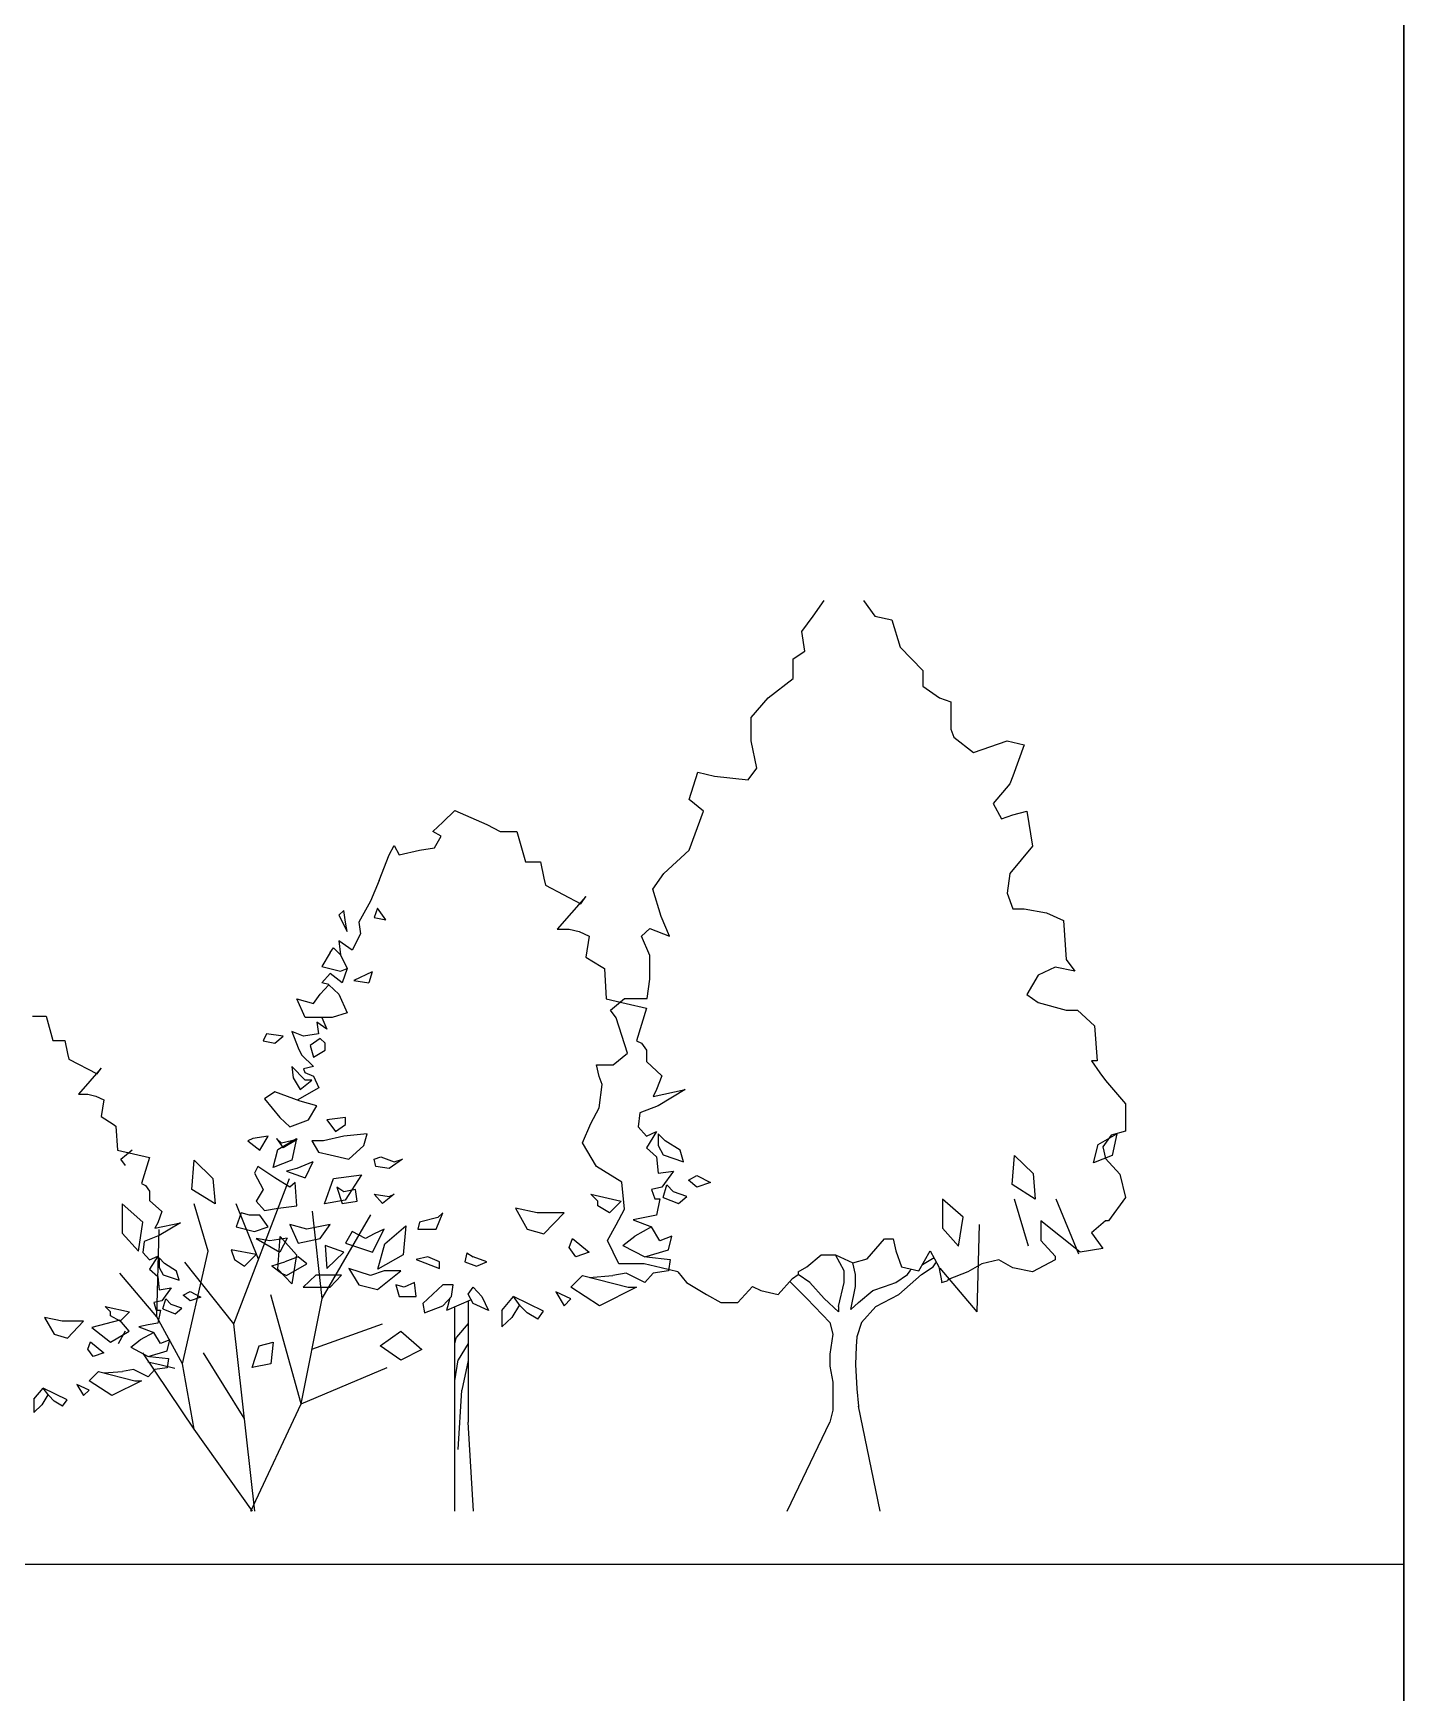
# Model space of a CAD drawing. Header units: millimetres. Extents: x 87938 to 265635, y 330093 to 434310.
# Drawn here: x 254526 to 265635, y 380481 to 393938 of the extents above; entities that cross this region are included whole.
import ezdxf

# ---------------------------------------------------------------- set-up
doc = ezdxf.new("R2010")
doc.units = ezdxf.units.MM
doc.layers.add('www.cad-blocks.net', color=7, linetype='Continuous')

# ---------------------------------------------------------------- blocks, each defined once
blk = doc.blocks.new('A$C0FE87C1D')
for p, q in [((16412, 7689), (16503, 7816)), ((16822, 7816), (16913, 7689)), ((16321, 7563), (16412, 7689)), ((16913, 7689), (17050, 7658)), ((16344, 7405), (16321, 7563)), ((17050, 7658), (17119, 7436)), ((16252, 7341), (16344, 7405)), ((17119, 7436), (17301, 7247)), ((16252, 7183), (16252, 7341)), ((16047, 7025), (16252, 7183)), ((17301, 7247), (17301, 7120)), ((15910, 6866), (16047, 7025)), ((17301, 7120), (17438, 7025)), ((17438, 7025), (17529, 6993)), ((15910, 6677), (15910, 6866)), ((17529, 6993), (17529, 6772)), ((17529, 6772), (17552, 6708)), ((15956, 6455), (15910, 6677)), ((17552, 6708), (17712, 6582)), ((17712, 6582), (17985, 6677)), ((17985, 6677), (18122, 6645)), ((18122, 6645), (18031, 6392)), ((15409, 6202), (15477, 6424)), ((15477, 6424), (15614, 6392)), ((15614, 6392), (15887, 6360)), ((15887, 6360), (15956, 6455)), ((18008, 6329), (17871, 6170)), ((18031, 6392), (18008, 6329)), ((15523, 6107), (15409, 6202)), ((13412, 6017), (13508, 6112)), ((13508, 6112), (13767, 5998)), ((15409, 5791), (15523, 6107)), ((17871, 6170), (17939, 6044)), ((17939, 6044), (18031, 6076)), ((18031, 6076), (18145, 6107)), ((18145, 6107), (18190, 5822)), ((13331, 5942), (13412, 6017)), ((13399, 5904), (13331, 5942)), ((13767, 5998), (13876, 5942)), ((13876, 5942), (14012, 5942)), ((14012, 5942), (14080, 5697)), ((12976, 5753), (13017, 5829)), ((13017, 5829), (13058, 5753)), ((13058, 5753), (13221, 5791)), ((13221, 5791), (13344, 5810)), ((13344, 5810), (13399, 5904)), ((15203, 5601), (15409, 5791)), ((18190, 5822), (18008, 5601)), ((12895, 5546), (12976, 5753)), ((14080, 5697), (14203, 5697)), ((14203, 5697), (14230, 5565)), ((12895, 5546), (12826, 5376)), ((14230, 5565), (14244, 5508)), ((15112, 5474), (15203, 5601)), ((18008, 5601), (17985, 5442)), ((14244, 5508), (14530, 5357)), ((14571, 5414), (14339, 5150)), ((14530, 5357), (14571, 5414)), ((15180, 5253), (15112, 5474)), ((17985, 5442), (18031, 5316)), ((12608, 5301), (12567, 5263)), ((12567, 5263), (12636, 5131)), ((12622, 5207), (12608, 5301)), ((12826, 5376), (12731, 5207)), ((12881, 5320), (12854, 5244)), ((12949, 5225), (12881, 5320)), ((15249, 5094), (15180, 5253)), ((18031, 5316), (18122, 5316)), ((18122, 5316), (18304, 5284)), ((18304, 5284), (18441, 5221)), ((12636, 5131), (12622, 5207)), ((12731, 5207), (12745, 5112)), ((12854, 5244), (12949, 5225)), ((14339, 5150), (14435, 5150)), ((14435, 5150), (14517, 5131)), ((14517, 5131), (14598, 5094)), ((15021, 5094), (15089, 5157)), ((15089, 5157), (15249, 5094)), ((18441, 5221), (18464, 4905)), ((12499, 4962), (12526, 4999)), ((12581, 4943), (12526, 4999)), ((12567, 5056), (12581, 4943)), ((12676, 4980), (12567, 5056)), ((12745, 5112), (12676, 4980)), ((14598, 5094), (14571, 4924)), ((15089, 4936), (15021, 5094)), ((12499, 4962), (12431, 4848)), ((12431, 4848), (12581, 4811)), ((12581, 4943), (12636, 4830)), ((14571, 4924), (14694, 4848)), ((14694, 4848), (14721, 4830)), ((15089, 4746), (15089, 4936)), ((18464, 4905), (18533, 4809)), ((12499, 4792), (12431, 4716)), ((12488, 4701), (12431, 4716)), ((12595, 4716), (12499, 4792)), ((12581, 4811), (12636, 4830)), ((12636, 4830), (12595, 4716)), ((12838, 4804), (12690, 4735)), ((12690, 4735), (12812, 4716)), ((12838, 4804), (12812, 4716)), ((14721, 4830), (14735, 4584)), ((15067, 4588), (15089, 4746)), ((18236, 4778), (18145, 4620)), ((18373, 4841), (18236, 4778)), ((18533, 4809), (18373, 4841)), ((12295, 4434), (12227, 4584)), ((12227, 4584), (12363, 4547)), ((12363, 4547), (12417, 4622)), ((12417, 4622), (12486, 4698)), ((12486, 4698), (12567, 4622)), ((12567, 4622), (12636, 4472)), ((14735, 4584), (14898, 4547)), ((14770, 4493), (14884, 4588)), ((14884, 4588), (14998, 4588)), ((14998, 4588), (15067, 4588)), ((18145, 4620), (18236, 4556)), ((10086, 4444), (10195, 4444)), ((10195, 4444), (10249, 4248)), ((12636, 4472), (12513, 4434)), ((14816, 4430), (14770, 4493)), ((14898, 4547), (15062, 4509)), ((15062, 4509), (14980, 4245)), ((18236, 4556), (18464, 4493)), ((18464, 4493), (18555, 4493)), ((18555, 4493), (18692, 4367)), ((12281, 4283), (12186, 4320)), ((12186, 4320), (12240, 4189)), ((12513, 4434), (12295, 4434)), ((12472, 4340), (12390, 4396)), ((12390, 4396), (12403, 4302)), ((12431, 4434), (12472, 4340)), ((14907, 4145), (14816, 4430)), ((18692, 4367), (18715, 4082)), ((10249, 4248), (10348, 4248)), ((10348, 4248), (10369, 4143)), ((11981, 4302), (11954, 4245)), ((11954, 4245), (12049, 4226)), ((12117, 4283), (11981, 4302)), ((12049, 4226), (12117, 4283)), ((12240, 4189), (12267, 4132)), ((12403, 4302), (12281, 4283)), ((12417, 4264), (12336, 4208)), ((12336, 4208), (12363, 4113)), ((12458, 4226), (12417, 4264)), ((12458, 4170), (12458, 4226)), ((14980, 4245), (15021, 4226)), ((15021, 4226), (15062, 4170)), ((10369, 4143), (10380, 4097)), ((10380, 4097), (10609, 3977)), ((12295, 3925), (12186, 4038)), ((12186, 4038), (12199, 3944)), ((12267, 4132), (12363, 4038)), ((12363, 4038), (12281, 4019)), ((12363, 4113), (12458, 4170)), ((14656, 4050), (14793, 4050)), ((14679, 3955), (14656, 4050)), ((14793, 4050), (14907, 4145)), ((15062, 4170), (15062, 4076)), ((15062, 4076), (15185, 3962)), ((18715, 4082), (18669, 4082)), ((18669, 4082), (18737, 3986)), ((10642, 4022), (10457, 3811)), ((10609, 3977), (10642, 4022)), ((12199, 3944), (12254, 3849)), ((12254, 3849), (12349, 3925)), ((12281, 4019), (12292, 3988)), ((12292, 3988), (12364, 3957)), ((12349, 3925), (12295, 3925)), ((12364, 3957), (12406, 3865)), ((14702, 3892), (14679, 3955)), ((15185, 3962), (15144, 3849)), ((18737, 3986), (18783, 3923)), ((18783, 3923), (18943, 3733)), ((10457, 3811), (10533, 3811)), ((10533, 3811), (10598, 3796)), ((10598, 3796), (10664, 3766)), ((12049, 3831), (11967, 3774)), ((11967, 3774), (12090, 3623)), ((12254, 3755), (12049, 3831)), ((12406, 3865), (12230, 3763)), ((14679, 3702), (14702, 3892)), ((15117, 3793), (15376, 3849)), ((15144, 3849), (15117, 3793)), ((15376, 3849), (15157, 3717)), ((10664, 3766), (10642, 3630)), ((12390, 3717), (12254, 3755)), ((12322, 3604), (12390, 3717)), ((14611, 3575), (14679, 3702)), ((15007, 3661), (14994, 3548)), ((15157, 3717), (15007, 3661)), ((18943, 3733), (18943, 3638)), ((18943, 3638), (18943, 3512)), ((10642, 3630), (10740, 3569)), ((10740, 3569), (10762, 3554)), ((10762, 3554), (10773, 3358)), ((12090, 3623), (12172, 3548)), ((12172, 3548), (12322, 3604)), ((12622, 3623), (12472, 3604)), ((12472, 3604), (12540, 3510)), ((12540, 3510), (12622, 3567)), ((12622, 3567), (12622, 3623)), ((14542, 3417), (14611, 3575)), ((14994, 3548), (15062, 3472)), ((15062, 3472), (15144, 3510)), ((15144, 3510), (15062, 3378)), ((18943, 3512), (18829, 3480)), ((11872, 3453), (11831, 3435)), ((11831, 3435), (11927, 3359)), ((11995, 3472), (11872, 3453)), ((11927, 3359), (11995, 3472)), ((12063, 3453), (12117, 3378)), ((12104, 3416), (12063, 3453)), ((12074, 3364), (12225, 3453)), ((12230, 3445), (12104, 3416)), ((12230, 3445), (12117, 3378)), ((12225, 3453), (12187, 3276)), ((12445, 3435), (12349, 3435)), ((12349, 3435), (12403, 3341)), ((12608, 3472), (12445, 3435)), ((12799, 3491), (12608, 3472)), ((12649, 3284), (12772, 3397)), ((12772, 3397), (12799, 3491)), ((14656, 3227), (14542, 3417)), ((15062, 3378), (15144, 3303)), ((15157, 3491), (15157, 3397)), ((15212, 3435), (15157, 3491)), ((15157, 3397), (15198, 3321)), ((15335, 3359), (15212, 3435)), ((18684, 3256), (18722, 3404)), ((18722, 3404), (18873, 3492)), ((18829, 3480), (18760, 3385)), ((18760, 3385), (18783, 3290)), ((18873, 3492), (18835, 3316)), ((10773, 3358), (10904, 3328)), ((10801, 3285), (10892, 3361)), ((10838, 3235), (10801, 3285)), ((10904, 3328), (11035, 3298)), ((11035, 3298), (10969, 3087)), ((11377, 3040), (11396, 3276)), ((11396, 3276), (11546, 3128)), ((12036, 3217), (12074, 3364)), ((12187, 3276), (12036, 3217)), ((12357, 3263), (12227, 3209)), ((12357, 3263), (12295, 3133)), ((12403, 3341), (12499, 3321)), ((12499, 3321), (12649, 3284)), ((12854, 3284), (12908, 3303)), ((12867, 3227), (12854, 3284)), ((12908, 3303), (13017, 3265)), ((13085, 3284), (12976, 3209)), ((13017, 3265), (13085, 3284)), ((15144, 3303), (15157, 3171)), ((15198, 3321), (15362, 3265)), ((15362, 3265), (15335, 3359)), ((18025, 3080), (18044, 3316)), ((18044, 3316), (18195, 3168)), ((18835, 3316), (18684, 3256)), ((18783, 3290), (18897, 3164)), ((11546, 3128), (11565, 2922)), ((11716, 1949), (12168, 3128)), ((11913, 3227), (11886, 3171)), ((11886, 3171), (11954, 3039)), ((12049, 3133), (11913, 3227)), ((12172, 3058), (12049, 3133)), ((12227, 3209), (12145, 3189)), ((12145, 3189), (12295, 3133)), ((12213, 3095), (12172, 3058)), ((12227, 2907), (12213, 3095)), ((12451, 2922), (12526, 3128)), ((12526, 3128), (12752, 3158)), ((12752, 3158), (12620, 2952)), ((12976, 3209), (12867, 3227)), ((14861, 3100), (14656, 3227)), ((14884, 2879), (14861, 3100)), ((15157, 3171), (15280, 3189)), ((15280, 3189), (15185, 3058)), ((15403, 3114), (15471, 3152)), ((15471, 3058), (15403, 3114)), ((15471, 3152), (15580, 3095)), ((15580, 3095), (15471, 3058)), ((18195, 3168), (18213, 2962)), ((18897, 3164), (18943, 2974)), ((10969, 3087), (11002, 3072)), ((11002, 3072), (11035, 3027)), ((11035, 3027), (11035, 2951)), ((11565, 2922), (11377, 3040)), ((11954, 3039), (11899, 2945)), ((12608, 3020), (12553, 3058)), ((12553, 3058), (12595, 2926)), ((12704, 3039), (12608, 3020)), ((12717, 2945), (12704, 3039)), ((12854, 3001), (12976, 2982)), ((12922, 2926), (12854, 3001)), ((13017, 3001), (12922, 2926)), ((12976, 2982), (13017, 3001)), ((14612, 3001), (14857, 2945)), ((14667, 2945), (14612, 3001)), ((15185, 3058), (15103, 3039)), ((15103, 3039), (15130, 2963)), ((15130, 2963), (15171, 2963)), ((15171, 2963), (15144, 2831)), ((15196, 2975), (15226, 3077)), ((15196, 2975), (15321, 2926)), ((15280, 3020), (15226, 3077)), ((15389, 2982), (15280, 3020)), ((15321, 2926), (15389, 2982)), ((17629, 2814), (17460, 2962)), ((17460, 2962), (17460, 2726)), ((18213, 2962), (18025, 3080)), ((18157, 2579), (18044, 2962)), ((18565, 2514), (18383, 2962)), ((18943, 2974), (18806, 2784)), ((10812, 2922), (10812, 2686)), ((10981, 2775), (10812, 2922)), ((11035, 2951), (11133, 2861)), ((11133, 2861), (11100, 2770)), ((11509, 2539), (11396, 2922)), ((11917, 2474), (11735, 2922)), ((11777, 2850), (11736, 2737)), ((11845, 2831), (11777, 2850)), ((11927, 2831), (11845, 2831)), ((11899, 2945), (11967, 2869)), ((11995, 2737), (11927, 2831)), ((11967, 2869), (12077, 2888)), ((12077, 2888), (12227, 2907)), ((12432, 2156), (12356, 2863)), ((12432, 2156), (12827, 2834)), ((12620, 2952), (12451, 2922)), ((12595, 2926), (12717, 2945)), ((13358, 2718), (13412, 2850)), ((13412, 2850), (13371, 2813)), ((13999, 2888), (14094, 2718)), ((14176, 2850), (13999, 2888)), ((14394, 2850), (14176, 2850)), ((14230, 2681), (14394, 2850)), ((14667, 2907), (14667, 2945)), ((14762, 2850), (14667, 2907)), ((14857, 2945), (14762, 2850)), ((14816, 2752), (14884, 2879)), ((15144, 2831), (15048, 2813)), ((10944, 2539), (10981, 2775)), ((11078, 2725), (11286, 2770)), ((11100, 2770), (11078, 2725)), ((11094, 2008), (11113, 2716)), ((11286, 2770), (11111, 2665)), ((11736, 2737), (11886, 2699)), ((11886, 2699), (11995, 2737)), ((12172, 2756), (12240, 2605)), ((12308, 2718), (12172, 2756)), ((12499, 2756), (12308, 2718)), ((12417, 2643), (12499, 2756)), ((12676, 2699), (12622, 2605)), ((12785, 2643), (12676, 2699)), ((12840, 2530), (12935, 2718)), ((12935, 2718), (12854, 2681)), ((12940, 2598), (13110, 2745)), ((13110, 2745), (13091, 2509)), ((13221, 2775), (13208, 2718)), ((13208, 2718), (13358, 2718)), ((13371, 2813), (13221, 2775)), ((14094, 2718), (14230, 2681)), ((14747, 2625), (14816, 2752)), ((15048, 2813), (14953, 2794)), ((14953, 2794), (15103, 2737)), ((15103, 2737), (14967, 2662)), ((15171, 2624), (15103, 2737)), ((17460, 2726), (17592, 2579)), ((17592, 2579), (17629, 2814)), ((17742, 2048), (17761, 2756)), ((18259, 2784), (18259, 2625)), ((18418, 2658), (18259, 2784)), ((18783, 2784), (18669, 2689)), ((18806, 2784), (18783, 2784)), ((10812, 2686), (10944, 2539)), ((10991, 2619), (10980, 2529)), ((11111, 2665), (10991, 2619)), ((12008, 2624), (11899, 2643)), ((11899, 2643), (12090, 2530)), ((12150, 2646), (12008, 2624)), ((12074, 2392), (12093, 2657)), ((12150, 2646), (12090, 2530)), ((12093, 2657), (12225, 2509)), ((12240, 2605), (12417, 2643)), ((12458, 2586), (12472, 2398)), ((12608, 2530), (12458, 2586)), ((12622, 2605), (12840, 2530)), ((12854, 2681), (12785, 2643)), ((12884, 2392), (12940, 2598)), ((14435, 2568), (14462, 2643)), ((14489, 2492), (14435, 2568)), ((14462, 2643), (14598, 2530)), ((14838, 2436), (14747, 2625)), ((14871, 2586), (14967, 2662)), ((14871, 2586), (15048, 2492)), ((15266, 2662), (15171, 2624)), ((15239, 2549), (15266, 2662)), ((16851, 2478), (16990, 2640)), ((16990, 2640), (17060, 2640)), ((17060, 2640), (17083, 2543)), ((18259, 2625), (18373, 2499)), ((18578, 2531), (18418, 2658)), ((18760, 2562), (18578, 2531)), ((18669, 2689), (18760, 2562)), ((10980, 2529), (11035, 2469)), ((11100, 2499), (11035, 2393)), ((11035, 2469), (11100, 2499)), ((11111, 2484), (11111, 2408)), ((11155, 2438), (11111, 2484)), ((11253, 2378), (11155, 2438)), ((11302, 1625), (11509, 2539)), ((11716, 1949), (11320, 2451)), ((11899, 2511), (11695, 2549)), ((11695, 2549), (11722, 2473)), ((11722, 2473), (11804, 2417)), ((11804, 2417), (11899, 2511)), ((12024, 2421), (12131, 2454)), ((12240, 2492), (12131, 2454)), ((12145, 2341), (12308, 2436)), ((12225, 2509), (12187, 2274)), ((12308, 2436), (12240, 2492)), ((12472, 2398), (12608, 2530)), ((13091, 2509), (12884, 2392)), ((13290, 2492), (13194, 2473)), ((13194, 2473), (13385, 2398)), ((13385, 2454), (13290, 2492)), ((13385, 2398), (13385, 2454)), ((13607, 2527), (13590, 2454)), ((13590, 2454), (13685, 2417)), ((13607, 2527), (13658, 2492)), ((13767, 2454), (13658, 2492)), ((13685, 2417), (13767, 2454)), ((14598, 2530), (14489, 2492)), ((15044, 2436), (14838, 2436)), ((15180, 2404), (15044, 2436)), ((15048, 2492), (15239, 2549)), ((15062, 2492), (15253, 2473)), ((15253, 2473), (15239, 2379)), ((16362, 2413), (16478, 2510)), ((16478, 2510), (16502, 2510)), ((16502, 2510), (16594, 2510)), ((16594, 2510), (16734, 2446)), ((16664, 2381), (16594, 2510)), ((16734, 2446), (16851, 2478)), ((16757, 2349), (16734, 2446)), ((17083, 2543), (17130, 2413)), ((17269, 2381), (17362, 2543)), ((17300, 2429), (17295, 2427)), ((17394, 2485), (17300, 2429)), ((17362, 2543), (17432, 2413)), ((17386, 2413), (17408, 2446)), ((17408, 2446), (17412, 2450)), ((17780, 2436), (17666, 2373)), ((17917, 2468), (17780, 2436)), ((18031, 2404), (17917, 2468)), ((18373, 2468), (18190, 2373)), ((18373, 2499), (18373, 2468)), ((11094, 2008), (10793, 2362)), ((11035, 2393), (11100, 2333)), ((11100, 2333), (11111, 2227)), ((11111, 2408), (11144, 2348)), ((11144, 2348), (11275, 2303)), ((11275, 2303), (11253, 2378)), ((12024, 2421), (12104, 2360)), ((12187, 2274), (12074, 2392)), ((12104, 2360), (12145, 2341)), ((12382, 2344), (12278, 2248)), ((12590, 2344), (12382, 2344)), ((12498, 2248), (12590, 2344)), ((12826, 2341), (12649, 2398)), ((12649, 2398), (12731, 2266)), ((12935, 2379), (12826, 2341)), ((12881, 2228), (13072, 2379)), ((13072, 2379), (12935, 2379)), ((14448, 2247), (14544, 2341)), ((14544, 2341), (14912, 2247)), ((14598, 2327), (14789, 2341)), ((14898, 2360), (14789, 2341)), ((15048, 2285), (14898, 2360)), ((15117, 2360), (15048, 2285)), ((15239, 2379), (15117, 2360)), ((15317, 2373), (15180, 2404)), ((15317, 2373), (15385, 2285)), ((16129, 2188), (16245, 2317)), ((16223, 2292), (16362, 2155)), ((16245, 2317), (16292, 2349)), ((16292, 2372), (16362, 2413)), ((16292, 2372), (16292, 2349)), ((16385, 2285), (16292, 2349)), ((16664, 2285), (16664, 2381)), ((16757, 2252), (16757, 2349)), ((17083, 2285), (17176, 2349)), ((17106, 2188), (17292, 2349)), ((17130, 2413), (17269, 2381)), ((17176, 2349), (17199, 2381)), ((17199, 2381), (17206, 2395)), ((17206, 2395), (17207, 2396)), ((17292, 2349), (17386, 2413)), ((17432, 2413), (17455, 2285)), ((17742, 2048), (17441, 2402)), ((17452, 2284), (17498, 2299)), ((17506, 2309), (17498, 2299)), ((17666, 2373), (17506, 2309)), ((18190, 2373), (18031, 2404)), ((11111, 2227), (11209, 2242)), ((11209, 2242), (11133, 2137)), ((11307, 2182), (11362, 2212)), ((11362, 2137), (11307, 2182)), ((11362, 2212), (11449, 2167)), ((11449, 2167), (11362, 2137)), ((12262, 1301), (12017, 2185)), ((12262, 1301), (12432, 2156)), ((12278, 2248), (12498, 2248)), ((12731, 2266), (12881, 2228)), ((13031, 2266), (13058, 2172)), ((13099, 2247), (13031, 2266)), ((13058, 2172), (13194, 2172)), ((13181, 2285), (13099, 2247)), ((13194, 2172), (13181, 2285)), ((13412, 2266), (13290, 2153)), ((13494, 2266), (13412, 2266)), ((13412, 2096), (13481, 2172)), ((13469, 2158), (13440, 2058)), ((13481, 2172), (13494, 2266)), ((13617, 2190), (13658, 2247)), ((13658, 2115), (13617, 2190)), ((13658, 2247), (13726, 2172)), ((13726, 2172), (13780, 2058)), ((13890, 2058), (13985, 2172)), ((14039, 2096), (13985, 2172)), ((14227, 2054), (13985, 2172)), ((14448, 2153), (14326, 2209)), ((14326, 2209), (14394, 2096)), ((14680, 2096), (14448, 2247)), ((14980, 2247), (14680, 2096)), ((14912, 2247), (14980, 2247)), ((15385, 2285), (15547, 2188)), ((15547, 2188), (15664, 2123)), ((15803, 2123), (15920, 2252)), ((15920, 2252), (15989, 2220)), ((15989, 2220), (16129, 2188)), ((16362, 2155), (16548, 1962)), ((16502, 2155), (16385, 2285)), ((16618, 2048), (16502, 2155)), ((16618, 2091), (16664, 2285)), ((16719, 2066), (16757, 2252)), ((16781, 2123), (16897, 2220)), ((16897, 2220), (16990, 2252)), ((16920, 2091), (17106, 2188)), ((16990, 2252), (17083, 2285)), ((10675, 2091), (10871, 2047)), ((10718, 2047), (10675, 2091)), ((10718, 2016), (10718, 2047)), ((10871, 2047), (10795, 1971)), ((11133, 2137), (11068, 2122)), ((11068, 2122), (11089, 2062)), ((11089, 2062), (11122, 2062)), ((11122, 2062), (11100, 1956)), ((11142, 2071), (11166, 2152)), ((11142, 2071), (11242, 2031)), ((11209, 2107), (11166, 2152)), ((11296, 2076), (11209, 2107)), ((11242, 2031), (11296, 2076)), ((13290, 2153), (13249, 2115)), ((13249, 2115), (13262, 2040)), ((13262, 2040), (13412, 2096)), ((13642, 2145), (13440, 2058)), ((13508, 431), (13508, 2088)), ((13617, 2134), (13617, 1153)), ((13780, 2058), (13658, 2115)), ((13890, 2058), (13890, 1926)), ((14033, 2103), (13971, 2002)), ((14094, 2040), (14039, 2096)), ((14180, 1989), (14094, 2040)), ((14180, 1989), (14227, 2054)), ((14394, 2096), (14448, 2153)), ((15664, 2123), (15803, 2123)), ((16618, 2091), (16618, 2048)), ((16719, 2066), (16781, 2123)), ((16804, 1962), (16920, 2091)), ((10326, 1971), (10184, 2001)), ((10184, 2001), (10260, 1865)), ((10500, 1971), (10326, 1971)), ((10369, 1835), (10500, 1971)), ((10793, 1979), (10567, 1920)), ((10567, 1920), (10718, 1802)), ((10795, 1971), (10718, 2016)), ((10718, 1802), (10868, 1891)), ((10783, 1791), (10838, 1893)), ((10868, 1891), (10793, 1979)), ((11024, 1941), (10948, 1926)), ((10948, 1926), (11068, 1880)), ((11100, 1956), (11024, 1941)), ((11302, 1625), (11094, 2008)), ((11887, 431), (11716, 1949)), ((12350, 1745), (12922, 1949)), ((12903, 1772), (13072, 1891)), ((13072, 1891), (13242, 1743)), ((13617, 1953), (13521, 1843)), ((13890, 1926), (13971, 2002)), ((16548, 1962), (16571, 1865)), ((16804, 1962), (16768, 1846)), ((10260, 1865), (10369, 1835)), ((10533, 1745), (10555, 1805)), ((10555, 1805), (10664, 1715)), ((10882, 1760), (10958, 1820)), ((10882, 1760), (11024, 1685)), ((11068, 1880), (10958, 1820)), ((11122, 1790), (11068, 1880)), ((11198, 1820), (11122, 1790)), ((11176, 1730), (11198, 1820)), ((11867, 1596), (11923, 1772)), ((11923, 1772), (12036, 1802)), ((12036, 1802), (12017, 1625)), ((13072, 1655), (12903, 1772)), ((13508, 1789), (13521, 1843)), ((13617, 1790), (13536, 1659)), ((16571, 1865), (16548, 1703)), ((16760, 1767), (16755, 1620)), ((16768, 1846), (16760, 1767)), ((10577, 1685), (10533, 1745)), ((10664, 1715), (10577, 1685)), ((11396, 1095), (10981, 1714)), ((11129, 1614), (11020, 1640)), ((11024, 1685), (11176, 1730)), ((11035, 1685), (11187, 1669)), ((11187, 1669), (11176, 1594)), ((11396, 1095), (11302, 1625)), ((11802, 1185), (11471, 1714)), ((12017, 1625), (11867, 1596)), ((13242, 1743), (13072, 1655)), ((13508, 1487), (13536, 1659)), ((13617, 1652), (13565, 1413)), ((16548, 1703), (16548, 1606)), ((16755, 1620), (16768, 1424)), ((10544, 1488), (10620, 1564)), ((10729, 1368), (10544, 1488)), ((10620, 1564), (10915, 1488)), ((10664, 1553), (10816, 1564)), ((10969, 1488), (10729, 1368)), ((10904, 1579), (10816, 1564)), ((11024, 1519), (10904, 1579)), ((10915, 1488), (10969, 1488)), ((11078, 1579), (11024, 1519)), ((11176, 1594), (11078, 1579)), ((11239, 1589), (11129, 1614)), ((12262, 1301), (12959, 1596)), ((16548, 1606), (16571, 1477)), ((10097, 1338), (10173, 1428)), ((10211, 1374), (10162, 1292)), ((10367, 1334), (10173, 1428)), ((10217, 1368), (10173, 1428)), ((10260, 1323), (10217, 1368)), ((10544, 1413), (10446, 1458)), ((10446, 1458), (10500, 1368)), ((10500, 1368), (10544, 1413)), ((13536, 932), (13565, 1413)), ((16571, 1477), (16571, 1251)), ((16768, 1424), (16781, 1283)), ((10097, 1338), (10097, 1232)), ((10097, 1232), (10162, 1292)), ((10329, 1282), (10260, 1323)), ((10329, 1282), (10367, 1334)), ((11855, 431), (12262, 1301)), ((16571, 1251), (16548, 1154)), ((16781, 1283), (16785, 1282)), ((16955, 431), (16781, 1283)), ((11869, 431), (11396, 1095)), ((13661, 431), (13617, 1153)), ((16202, 431), (16548, 1154))]:
    blk.add_line(p, q)
blk = doc.blocks.new('format')
at = {"layer": 'www.cad-blocks.net', "color": 155, "true_color": 0x546d8e}
for p, q in [((265635, 330093), (265635, 434310)), ((102854, 381523), (265635, 381523))]:
    blk.add_line(p, q, dxfattribs=at)
blk.add_lwpolyline([(102854, 430118), (265635, 430118), (265635, 332677), (102854, 332677)], close=True, dxfattribs=at)

msp = doc.modelspace()

# ---------------------------------------------------------------- block references
msp.add_blockref('A$C0FE87C1D', (244435, 381523))
at = {"layer": 'www.cad-blocks.net'}
msp.add_blockref('format', (0, 0), dxfattribs=at)

doc.saveas('drawing.dxf')
